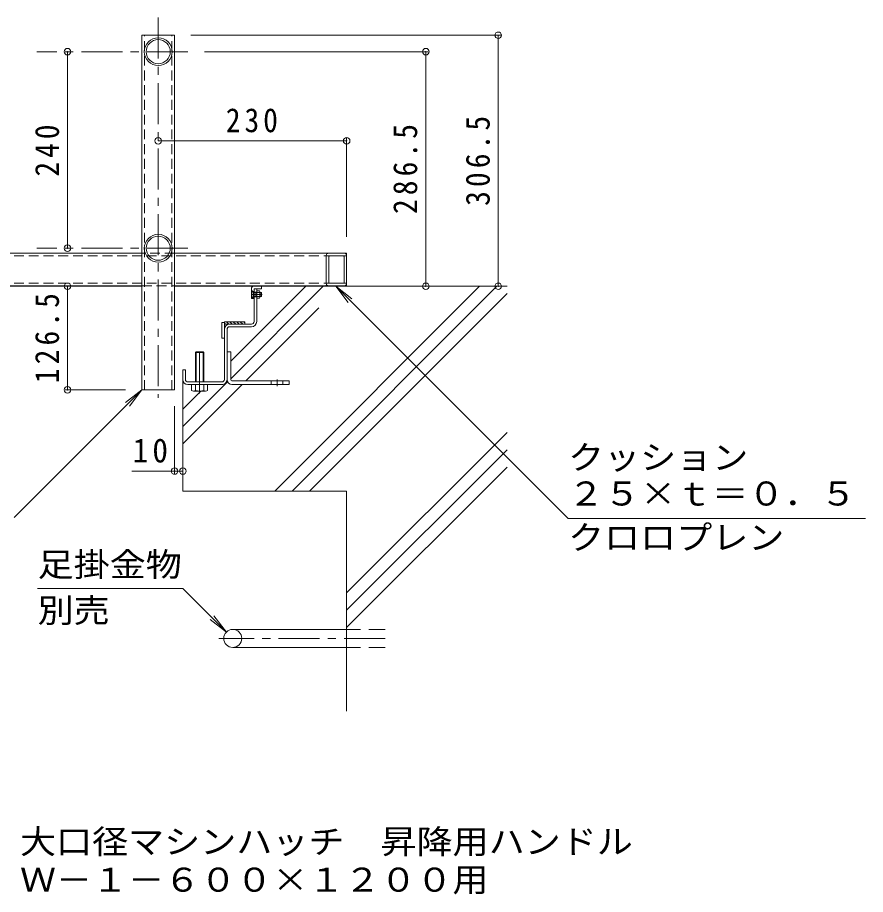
# Model space of a CAD drawing. Units: millimetres at full size, sheet at 1:10. Extents: x -1639 to 1827, y -1370 to 1367.
# Drawn here: x -797 to 238, y -1370 to -299 of the extents above; entities that cross this region are included whole.
import ezdxf
from ezdxf.enums import TextEntityAlignment as Align

# ---------------------------------------------------------------- set-up
doc = ezdxf.new("R2010")
doc.units = ezdxf.units.MM
doc.header["$LTSCALE"] = 10
doc.header["$PDMODE"] = 32
doc.header["$PDSIZE"] = 8
for name, pattern in [('CHAIN1', [8, 5, -1, 1, -1]), ('DASHED1', [1.8, 1.2, -0.6]), ('DASHED2', [3, 2, -1])]:
    doc.linetypes.add(name, pattern=pattern)
for name, color, linetype, lineweight in [('B-2', 3, 'CHAIN1', 9), ('B-5', 7, 'Continuous', 9), ('B-8', 5, 'Continuous', 5), ('B-9', 134, 'Continuous', 5), ('B-A', 6, 'Continuous', 9), ('B-D', 7, 'Continuous', 9), ('B-F', 7, 'Continuous', 9), ('C-1', 2, 'Continuous', 9), ('C-2', 4, 'Continuous', 9), ('C-6', 6, 'Continuous', 9), ('C-7', 5, 'Continuous', 5), ('C-E', 3, 'DASHED1', 9)]:
    doc.layers.add(name, color=color, linetype=linetype, lineweight=lineweight)
doc.layers.add('F-5_F-5ﾚｲﾔ', color=2, linetype='Continuous')
doc.styles.add('ＭＳ ゴシック', font='')
doc.styles.get('ＭＳ ゴシック').set_extended_font_data('MS Gothic')

msp = doc.modelspace()

# ---------------------------------------------------------------- linework, layer by layer
at = {"layer": 'B-2'}
for p, q in [((-625.65, -298.89), (-625.65, -763.41)), ((-589.35, -340.58), (-774.03, -340.58)), ((-589.35, -580.58), (-774.03, -580.58))]:
    msp.add_line(p, q, dxfattribs=at)
at = {"layer": 'B-5'}
for p, q in [((-409, -627.08), (-393.78, -646.91)), ((-645.65, -753.58), (-665.48, -768.8)), ((-605.65, -852.63), (-657.79, -852.63)), ((237.64, -910.67), (-125.41, -910.67)), ((-595.6, -996.12), (-772.85, -996.12)), ((-595.6, -996.12), (-542.43, -1049.3)), ((-542.43, -1049.3), (-562.26, -1034.08)), ((-542.43, -1049.3), (-557.65, -1029.47))]:
    msp.add_line(p, q, dxfattribs=at)
for points in [[(-125.41, -910.67), (-409, -627.08), (-389.17, -642.3)], [(-801.61, -909.54), (-645.65, -753.58), (-660.87, -773.41)]]:
    msp.add_lwpolyline(points, dxfattribs=at)
at = {"layer": 'B-8'}
for p, q in [((-605.65, -320.58), (-645.65, -320.58)), ((-645.65, -753.58), (-645.65, -320.58)), ((-605.65, -753.58), (-605.65, -320.58)), ((-645.65, -753.58), (-605.65, -753.58))]:
    msp.add_line(p, q, dxfattribs=at)
at = {"layer": 'B-8', "linetype": 'DASHED1'}
for p, q in [((-642.45, -753.58), (-642.45, -320.58)), ((-608.85, -753.58), (-608.85, -320.58))]:
    msp.add_line(p, q, dxfattribs=at)
at = {"layer": 'B-8', "color": 3, "lineweight": 9}
for centre, radius in [((-625.65, -340.58), 17), ((-625.65, -340.58), 14.7), ((-625.65, -580.58), 17), ((-625.65, -580.58), 14.7)]:
    msp.add_circle(centre, radius, dxfattribs=at)
at = {"layer": 'B-9'}
for p, q in [((-1395.65, -586.58), (-645.65, -586.58)), ((-605.65, -586.58), (-395.65, -586.58)), ((-395.65, -586.58), (-395.65, -626.58)), ((-1233.84, -626.58), (-645.65, -626.58)), ((-605.65, -626.58), (-419.45, -626.58)), ((-417.65, -626.58), (-398.65, -626.58)), ((-396.84, -626.58), (-395.65, -626.58))]:
    msp.add_line(p, q, dxfattribs=at)
at = {"layer": 'B-9', "linetype": 'DASHED1'}
for p, q in [((-605.65, -586.58), (-645.65, -586.58)), ((-1395.65, -589.78), (-395.65, -589.78)), ((-1395.65, -623.38), (-395.65, -623.38)), ((-645.65, -626.58), (-605.65, -626.58))]:
    msp.add_line(p, q, dxfattribs=at)
at = {"layer": 'B-A'}
for p, q in [((-398.65, -586.58), (-417.65, -586.58)), ((-420.65, -623.58), (-420.65, -589.58)), ((-417.45, -622.38), (-417.45, -590.78)), ((-399.85, -589.78), (-416.45, -589.78)), ((-398.85, -622.38), (-398.85, -590.78)), ((-395.65, -623.58), (-395.65, -589.58)), ((-398.65, -626.58), (-417.65, -626.58)), ((-416.45, -623.38), (-399.85, -623.38))]:
    msp.add_line(p, q, dxfattribs=at)
for centre, radius, start, end in [((-417.65, -589.58), 3, 90, 180), ((-398.65, -589.58), 3, 0, 90), ((-416.45, -590.78), 1, 90, 180), ((-399.85, -590.78), 1, 0, 90), ((-417.65, -623.58), 3, 180, 270), ((-416.45, -622.38), 1, 180, 270), ((-399.85, -622.38), 1, 270, 0), ((-398.65, -623.58), 3, 270, 0)]:
    msp.add_arc(centre, radius, start, end, dxfattribs=at)
at = {"layer": 'B-D'}
for p, q in [((-1155.65, -627.08), (-645.65, -627.08)), ((-395.65, -627.08), (-605.65, -627.08)), ((-420.17, -625.2), (-420.59, -625.47)), ((-398.65, -626.58), (-417.65, -626.58)), ((-396.12, -625.2), (-395.7, -625.47)), ((-395.65, -627.08), (-395.65, -626.58))]:
    msp.add_line(p, q, dxfattribs=at)
for centre, radius, start, end in [((-417.65, -623.58), 3.5, 212.7, 270), ((-417.65, -623.58), 3, 212.7, 270), ((-398.65, -623.58), 3, 270, 327.3), ((-398.65, -623.58), 3.5, 270, 327.3)]:
    msp.add_arc(centre, radius, start, end, dxfattribs=at)
at = {"layer": 'B-F'}
for p, q in [((-207.56, -320.58), (-585.65, -320.58)), ((-210.56, -627.08), (-210.56, -320.58)), ((-736.33, -340.58), (-736.33, -580.58)), ((-296.12, -340.58), (-569.35, -340.58)), ((-299.12, -627.08), (-299.12, -340.58)), ((-625.65, -449.35), (-395.65, -449.35)), ((-395.65, -446.35), (-395.65, -566.58)), ((-736.33, -627.08), (-736.33, -753.58)), ((-739.33, -753.58), (-665.65, -753.58)), ((-605.65, -855.63), (-605.65, -773.58)), ((-595.65, -852.63), (-605.65, -852.63))]:
    msp.add_line(p, q, dxfattribs=at)
for p in [(-210.56, -320.58), (-736.33, -340.58), (-299.12, -340.58), (-625.65, -449.35), (-395.65, -449.35), (-736.33, -580.58), (-736.33, -627.08), (-299.12, -627.08), (-210.56, -627.08), (-736.33, -753.58), (-605.65, -852.63), (-595.65, -852.63)]:
    msp.add_point(p, dxfattribs=at)
at = {"layer": 'C-1'}
for p, q in [((-505.45, -630.08), (-508.65, -630.08)), ((-508.65, -634.33), (-508.65, -630.08)), ((-505.45, -670.08), (-505.45, -630.08)), ((-511.65, -641.73), (-511.35, -641.73)), ((-511.35, -641.73), (-511.35, -632.43)), ((-509.19, -634.59), (-511.35, -632.43)), ((-509.19, -639.57), (-511.35, -641.73)), ((-509.2, -634.58), (-505.45, -634.58)), ((-509.2, -639.58), (-505.45, -639.58)), ((-509.19, -634.59), (-509.19, -639.57)), ((-509.19, -635.28), (-505.45, -635.28)), ((-509.19, -638.88), (-505.45, -638.88)), ((-505.45, -634.33), (-508.65, -634.33)), ((-505.45, -639.83), (-508.65, -639.83)), ((-508.65, -670.11), (-508.65, -639.83)), ((-501.85, -632.48), (-505.45, -632.48)), ((-501.85, -634.79), (-505.45, -634.79)), ((-501.85, -639.37), (-505.45, -639.37)), ((-501.85, -641.68), (-505.45, -641.68)), ((-501.45, -640.52), (-501.45, -633.63)), ((-501.45, -634.58), (-499.65, -634.58)), ((-501.45, -635.28), (-499.65, -635.28)), ((-501.45, -638.88), (-499.65, -638.88)), ((-501.45, -639.58), (-499.65, -639.58)), ((-499.65, -639.58), (-499.65, -634.58)), ((-538.45, -673.28), (-511.85, -673.28)), ((-544.85, -682.68), (-544.85, -740.68)), ((-541.65, -721.1), (-541.65, -679.65)), ((-511.85, -676.48), (-538.45, -676.48)), ((-579.34, -707.08), (-580.15, -707.89)), ((-570.15, -707.89), (-580.15, -707.89)), ((-580.15, -707.89), (-580.15, -743.88)), ((-570.96, -707.08), (-579.34, -707.08)), ((-579.34, -743.88), (-579.34, -707.08)), ((-570.96, -707.08), (-570.15, -707.89)), ((-570.96, -743.88), (-570.96, -707.08)), ((-570.15, -707.89), (-570.15, -743.88)), ((-595.65, -740.68), (-595.65, -729.08)), ((-592.45, -729.08), (-595.65, -729.08)), ((-592.45, -740.68), (-592.45, -729.08)), ((-589.36, -747.08), (-580.15, -747.08)), ((-589.25, -743.88), (-548.05, -743.88)), ((-584.95, -754.18), (-584.95, -747.08)), ((-565.35, -747.08), (-584.95, -747.08)), ((-580.15, -747.08), (-580.15, -754.18)), ((-570.15, -747.08), (-548.05, -747.08)), ((-570.15, -747.08), (-570.15, -754.18)), ((-565.35, -754.18), (-565.35, -747.08)), ((-567.75, -755.08), (-582.55, -755.08))]:
    msp.add_line(p, q, dxfattribs=at)
at = {"layer": 'C-1', "linetype": 'CHAIN1'}
for p, q in [((-498.74, -637.08), (-512.4, -637.08)), ((-575.15, -757.87), (-575.15, -703.54))]:
    msp.add_line(p, q, dxfattribs=at)
at = {"layer": 'C-1', "color": 3}
for p, q in [((-395.65, -1046.08), (-534.65, -1046.08)), ((-395.65, -1068.08), (-534.65, -1068.08))]:
    msp.add_line(p, q, dxfattribs=at)
at = {"layer": 'C-1', "color": 3, "linetype": 'DASHED2'}
for p, q in [((-348.73, -1046.08), (-395.65, -1046.08)), ((-348.73, -1068.08), (-395.65, -1068.08))]:
    msp.add_line(p, q, dxfattribs=at)
at = {"layer": 'C-1', "color": 3, "linetype": 'CHAIN1'}
msp.add_line((-348.73, -1057.08), (-551.74, -1057.08), dxfattribs=at)
at = {"layer": 'C-1'}
msp.add_lwpolyline([(-511.65, -641.73), (-511.65, -632.43), (-511.35, -632.43)], dxfattribs=at)
at = {"layer": 'C-1', "color": 3}
msp.add_circle((-534.65, -1057.08), 11, dxfattribs=at)
at = {"layer": 'C-1'}
for centre, radius, start, end in [((-503.3, -633.63), 1.85, 321.42447, 38.57793), ((-508.14, -637.08), 6.69, 339.99023, 20.00977), ((-503.3, -640.52), 1.85, 321.42207, 38.57553), ((-538.45, -679.68), 6.4, 90, 180), ((-511.85, -670.08), 3.2, 270, 0), ((-511.85, -670.08), 6.4, 270, 0), ((-538.45, -679.68), 3.2, 90, 180), ((-589.25, -740.68), 6.4, 180, 269.0086), ((-589.25, -740.68), 3.2, 180, 270), ((-548.05, -740.68), 3.2, 270, 0), ((-548.05, -740.68), 6.4, 270, 0.00948), ((-582.55, -751.41), 3.67, 229.1022, 310.89809), ((-575.15, -740.66), 14.42, 249.70546, 290.29454), ((-567.75, -751.41), 3.67, 229.10191, 310.8978)]:
    msp.add_arc(centre, radius, start, end, dxfattribs=at)
at = {"layer": 'C-2'}
for p, q in [((-511.65, -629.08), (-511.65, -642.08)), ((-509.65, -627.08), (-499.65, -627.08)), ((-508.65, -630.08), (-508.65, -634.58)), ((-508.65, -634.33), (-511.65, -632.08)), ((-508.65, -639.83), (-511.65, -642.08)), ((-508.65, -642.08), (-511.65, -642.08)), ((-508.65, -639.58), (-508.65, -642.08))]:
    msp.add_line(p, q, dxfattribs=at)
msp.add_lwpolyline([(-499.65, -627.08), (-499.65, -630.08), (-508.65, -630.08)], dxfattribs=at)
msp.add_arc((-509.65, -629.08), 2, 90, 180, dxfattribs=at)
at = {"layer": 'C-6'}
for p, q in [((-537.15, -718.67), (-445.55, -627.08)), ((-537.15, -739.89), (-424.34, -627.08)), ((-499.65, -627.08), (-199.65, -627.08)), ((-483.42, -877.08), (-233.42, -627.08)), ((-462.21, -877.08), (-212.21, -627.08)), ((-440.99, -877.08), (-199.65, -635.73)), ((-518.63, -742.58), (-429.5, -653.46)), ((-544.85, -670.28), (-519.85, -670.28)), ((-544.85, -673.28), (-544.85, -670.28)), ((-543.71, -673.28), (-544.85, -672.14)), ((-519.85, -673.28), (-544.85, -673.28)), ((-539.47, -673.28), (-542.47, -670.28)), ((-535.22, -673.28), (-538.22, -670.28)), ((-530.98, -673.28), (-533.98, -670.28)), ((-526.74, -673.28), (-529.74, -670.28)), ((-522.5, -673.28), (-525.5, -670.28)), ((-519.85, -671.68), (-521.25, -670.28)), ((-595.65, -740.79), (-595.65, -877.08)), ((-595.65, -798.39), (-541.02, -743.76)), ((-595.65, -819.6), (-523.13, -747.08)), ((-595.65, -777.18), (-573.55, -755.08)), ((-395.65, -1001.44), (-199.65, -805.44)), ((-395.65, -1022.65), (-199.65, -826.65)), ((-395.65, -1043.87), (-199.65, -847.86)), ((-595.65, -877.08), (-395.65, -877.08)), ((-395.65, -877.08), (-395.65, -1146.01))]:
    msp.add_line(p, q, dxfattribs=at)
msp.add_lwpolyline([(-519.85, -673.28), (-519.85, -673.04), (-519.85, -670.28)], dxfattribs=at)
at = {"layer": 'C-7'}
for p, q in [((-547.85, -690.28), (-547.85, -671.28)), ((-544.85, -690.28), (-547.85, -690.28))]:
    msp.add_line(p, q, dxfattribs=at)
msp.add_lwpolyline([(-544.85, -690.28), (-544.85, -671.28), (-547.85, -671.28)], dxfattribs=at)
at = {"layer": 'C-E', "linetype": 'Continuous'}
for p, q in [((-541.65, -707.08), (-541.65, -740.68)), ((-541.65, -707.08), (-537.15, -707.08)), ((-537.15, -741.08), (-537.15, -707.08)), ((-535.65, -742.58), (-465.65, -742.58)), ((-465.65, -747.08), (-535.65, -747.08)), ((-465.65, -742.58), (-465.65, -747.08))]:
    msp.add_line(p, q, dxfattribs=at)
at = {"layer": 'C-E'}
for p, q in [((-487.65, -747.08), (-487.65, -742.58)), ((-473.65, -747.08), (-473.65, -742.58))]:
    msp.add_line(p, q, dxfattribs=at)
at = {"layer": 'C-E', "linetype": 'CHAIN1'}
msp.add_line((-480.65, -748.82), (-480.65, -740.94), dxfattribs=at)
at = {"layer": 'C-E', "linetype": 'Continuous'}
for radius in [6, 1.5]:
    msp.add_arc((-535.65, -741.08), radius, 180.00027, 270, dxfattribs=at)

# ---------------------------------------------------------------- texts
at = {"layer": 'B-5', "color": 2, "style": 'ＭＳ ゴシック', "width": 1.1}
for s, p in [('クッション', (-125.41, -859.35)), ('２５×ｔ＝０．５', (-125.41, -903.56)), ('クロロプレン', (-125.41, -957.16)), ('足掛金物', (-772.85, -990.22)), ('別売', (-772.85, -1046.25))]:
    msp.add_text(s, height=29.33, dxfattribs=at).set_placement(p, align=Align.BOTTOM_LEFT)
at = {"layer": 'B-F', "color": 2, "char_height": 29.33, "attachment_point": 7, "style": 'ＭＳ ゴシック'}
for s, insert in [('\\T1.27;\\W0.9;230', (-543.15, -439.35)), ('\\T1.27;\\W0.95;10', (-656.81, -842.63))]:
    msp.add_mtext(s, dxfattribs=dict(at, insert=insert))
at = {"layer": 'B-F', "color": 2, "char_height": 29.33, "attachment_point": 7, "rotation": 90, "style": 'ＭＳ ゴシック'}
for s, insert in [('\\T1.28;\\W0.9;306.5', (-220.56, -528.83)), ('\\T1.27;\\W0.9;240', (-746.33, -493.08)), ('\\T1.28;\\W0.9;286.5', (-309.12, -538.83)), ('\\T1.28;\\W0.9;126.5', (-746.33, -745.33))]:
    msp.add_mtext(s, dxfattribs=dict(at, insert=insert))
at = {"layer": 'F-5_F-5ﾚｲﾔ', "style": 'ＭＳ ゴシック', "width": 1.1}
for s, p in [('大口径マシンハッチ\u3000昇降用ハンドル', (-794.43, -1328.61)), ('Ｗ－１－６００×１２００用', (-794.43, -1375.06))]:
    msp.add_text(s, height=29.33, dxfattribs=at).set_placement(p, align=Align.BOTTOM_LEFT)

doc.saveas('drawing.dxf')
